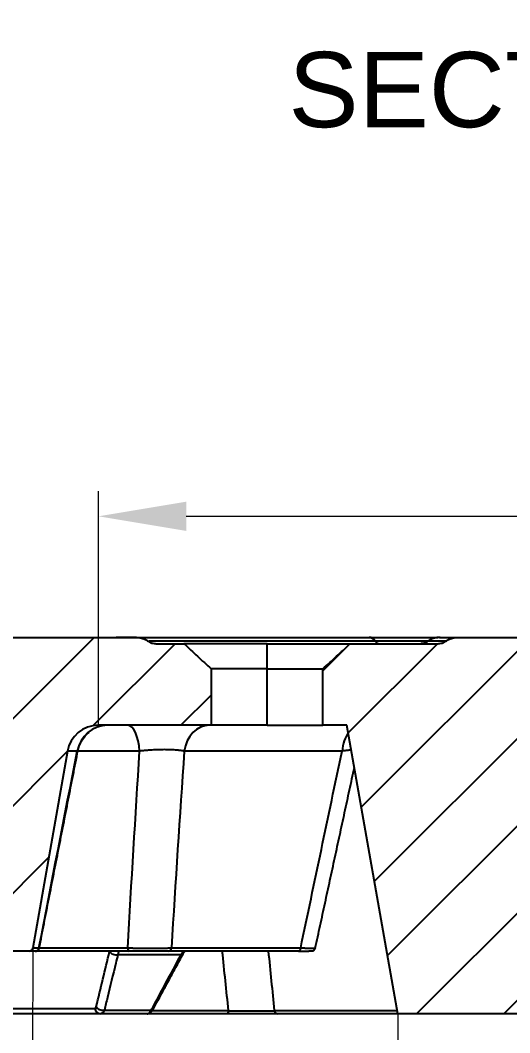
# Model space of a CAD drawing. Header units: millimetres. Extents: x 18 to 755, y 19 to 576.
# Drawn here: x 542.1 to 581.1, y 460.8 to 541.5 of the extents above; entities that cross this region are included whole.
import ezdxf

# ---------------------------------------------------------------- set-up
doc = ezdxf.new("R2010")
doc.units = ezdxf.units.MM
doc.layers.add('1', color=7, linetype='Continuous', true_color=0xffffff)
doc.styles.add('Arial', font='Arial')
doc.dimstyles.get("Standard").update_dxf_attribs({"dimtxt": 0.18, "dimasz": 0.18, "dimexe": 0.18, "dimexo": 0.0625, "dimgap": 0.09, "dimtad": 0, "dimtih": 1, "dimtoh": 1, "dimdec": 4, "dimzin": 0, "dimdsep": 46, "dimtxsty": 'Standard', "dimcen": 0.09, "dimadec": 0, "dimazin": 0, "dimtfac": 1, "dimtdec": 4, "dimtofl": 0, "dimtmove": 0, "dimatfit": 3, "dimfxl": 1, "dimtolj": 1, "dimtzin": 0, "dimarcsym": 0})

# ---------------------------------------------------------------- blocks, each defined once
blk = doc.blocks.new('_U2')
at = {"layer": '1', "color": 18, "linetype": 'Continuous', "lineweight": 13}
for p, q in [((548.343, 485.321), (548.343, 503.973)), ((646.037, 485.321), (646.037, 503.973)), ((555.343, 501.973), (639.037, 501.973))]:
    blk.add_line(p, q, dxfattribs=at)
at = {"layer": '1', "color": 18}
for points in [[(555.343, 503.14), (555.343, 500.806), (548.343, 501.973)], [(639.037, 500.806), (639.037, 503.14), (646.037, 501.973)]]:
    blk.add_solid(points, dxfattribs=at)
at = {"layer": 'Defpoints', "color": 0}
for p in [(646.037, 501.973), (548.343, 485.321), (646.037, 485.321)]:
    blk.add_point(p, dxfattribs=at)
at = {"layer": '1', "color": 18, "lineweight": -3, "insert": (584.303, 514.104), "char_height": 7, "attachment_point": 1, "style": 'Arial'}
blk.add_mtext('\\A1;%%c97,7', dxfattribs=at)
blk = doc.blocks.new('_U3')
at = {"layer": '1', "color": 18, "linetype": 'Continuous', "lineweight": 13}
for p, q in [((468.19, 462.321), (468.19, 390.241)), ((726.19, 462.321), (726.19, 390.241)), ((475.19, 392.241), (719.19, 392.241))]:
    blk.add_line(p, q, dxfattribs=at)
at = {"layer": '1', "color": 18}
for points in [[(475.19, 393.408), (475.19, 391.075), (468.19, 392.241)], [(719.19, 391.075), (719.19, 393.408), (726.19, 392.241)]]:
    blk.add_solid(points, dxfattribs=at)
at = {"layer": 'Defpoints', "color": 0}
for p in [(468.19, 462.321), (726.19, 462.321), (726.19, 392.241)]:
    blk.add_point(p, dxfattribs=at)
at = {"layer": '1', "color": 18, "lineweight": -3, "insert": (585.651, 403.273), "char_height": 7, "attachment_point": 1, "style": 'Arial'}
blk.add_mtext('\\A1;%%c258', dxfattribs=at)
blk = doc.blocks.new('_U5')
at = {"layer": '1', "color": 18, "linetype": 'Continuous', "lineweight": 13}
for p, q in [((543.116, 467.569), (542.994, 414.802)), ((651.065, 467.321), (650.944, 414.554)), ((549.999, 416.786), (643.949, 416.57))]:
    blk.add_line(p, q, dxfattribs=at)
at = {"layer": '1', "color": 18}
for points in [[(550.002, 417.952), (549.996, 415.619), (542.999, 416.802)], [(643.946, 415.403), (643.951, 417.737), (650.949, 416.554)]]:
    blk.add_solid(points, dxfattribs=at)
at = {"layer": 'Defpoints', "color": 0}
for p in [(543.116, 467.569), (651.065, 467.321), (650.949, 416.554)]:
    blk.add_point(p, dxfattribs=at)
at = {"layer": '1', "color": 18, "lineweight": -3, "insert": (581.388, 428.845), "char_height": 7, "attachment_point": 1, "rotation": 359.86842, "style": 'Arial'}
blk.add_mtext('\\A1;%%c107,9', dxfattribs=at)
blk = doc.blocks.new('_U6')
at = {"layer": '1', "color": 18, "linetype": 'Continuous', "lineweight": 13}
for p, q in [((572.19, 462.321), (572.19, 434.934)), ((622.19, 462.321), (622.19, 434.934)), ((579.19, 436.934), (615.19, 436.934))]:
    blk.add_line(p, q, dxfattribs=at)
at = {"layer": '1', "color": 18}
for points in [[(579.19, 438.1), (579.19, 435.767), (572.19, 436.934)], [(615.19, 435.767), (615.19, 438.1), (622.19, 436.934)]]:
    blk.add_solid(points, dxfattribs=at)
at = {"layer": 'Defpoints', "color": 0}
for p in [(572.19, 462.321), (622.19, 462.321), (622.19, 436.934)]:
    blk.add_point(p, dxfattribs=at)
at = {"layer": '1', "color": 18, "lineweight": -3, "insert": (588.388, 447.966), "char_height": 7, "attachment_point": 1, "style": 'Arial'}
blk.add_mtext('\\A1;%%c50', dxfattribs=at)

msp = doc.modelspace()

# ---------------------------------------------------------------- hatches: boundary and pattern name
at = {"layer": '1', "lineweight": -3}
h = msp.add_hatch(dxfattribs=at)
h.set_pattern_fill('ANSI31', scale=1.55, style=0)
edge = h.paths.add_edge_path(flags=0)
edge.add_line((568.135, 485.321), (566.214, 485.321))
edge.add_line((566.214, 485.321), (566.214, 489.821))
edge.add_spline(control_points=[(566.214, 489.821), (566.397, 489.985), (566.581, 490.148), (566.944, 490.479), (567.126, 490.645), (567.668, 491.146), (568.027, 491.483), (568.384, 491.821)], knot_values=[0, 0, 0, 0, 0.25, 0.25, 0.5, 0.5, 1, 1, 1, 1], degree=3, periodic=0)
edge.add_line((568.384, 491.821), (575.376, 491.821))
edge.add_spline(control_points=[(575.376, 491.821), (575.433, 491.821), (575.545, 491.829), (575.655, 491.854), (575.764, 491.888), (575.817, 491.909), (575.919, 491.959), (575.968, 491.988), (576.014, 492.021)], knot_values=[0, 0, 0, 0, 0.25, 0.5, 0.5, 0.75, 0.75, 1, 1, 1, 1], degree=3, periodic=0)
edge.add_spline(control_points=[(576.014, 492.021), (576.084, 492.07), (576.158, 492.113), (576.273, 492.17), (576.313, 492.187), (576.392, 492.218), (576.432, 492.232), (576.514, 492.258), (576.555, 492.269), (576.638, 492.288), (576.68, 492.295), (576.806, 492.314), (576.89, 492.321), (576.976, 492.321)], knot_values=[0, 0, 0, 0, 0.25, 0.25, 0.375, 0.375, 0.5, 0.5, 0.625, 0.625, 0.75, 0.75, 1, 1, 1, 1], degree=3, periodic=0)
edge.add_line((576.976, 492.321), (617.404, 492.321))
edge.add_spline(control_points=[(617.404, 492.321), (617.49, 492.321), (617.575, 492.314), (617.702, 492.295), (617.744, 492.287), (617.827, 492.268), (617.868, 492.257), (617.989, 492.22), (618.068, 492.189), (618.184, 492.132), (618.221, 492.112), (618.295, 492.068), (618.331, 492.045), (618.366, 492.021)], knot_values=[0, 0, 0, 0, 0.25, 0.25, 0.375, 0.375, 0.5, 0.5, 0.75, 0.75, 0.875, 0.875, 1, 1, 1, 1], degree=3, periodic=0)
edge.add_spline(control_points=[(618.366, 492.021), (618.412, 491.988), (618.461, 491.959), (618.562, 491.91), (618.614, 491.889), (618.723, 491.855), (618.778, 491.842), (618.891, 491.825), (618.948, 491.821), (619.005, 491.821)], knot_values=[0, 0, 0, 0, 0.25, 0.25, 0.5, 0.5, 0.75, 0.75, 1, 1, 1, 1], degree=3, periodic=0)
edge.add_line((619.005, 491.821), (625.996, 491.821))
edge.add_spline(control_points=[(625.996, 491.821), (626.354, 491.483), (626.713, 491.146), (627.255, 490.646), (627.436, 490.479), (627.8, 490.148), (627.983, 489.985), (628.166, 489.821)], knot_values=[0, 0, 0, 0, 0.5, 0.5, 0.75, 0.75, 1, 1, 1, 1], degree=3, periodic=0)
edge.add_line((628.166, 489.821), (628.166, 485.321))
edge.add_line((628.166, 485.321), (626.246, 485.321))
edge.add_line((626.246, 485.321), (622.19, 462.321))
edge.add_line((622.19, 462.321), (612.19, 462.321))
edge.add_line((612.19, 462.321), (604.685, 475.321))
edge.add_line((604.685, 475.321), (589.696, 475.321))
edge.add_line((589.696, 475.321), (582.19, 462.321))
edge.add_line((582.19, 462.321), (572.19, 462.321))
edge.add_line((572.19, 462.321), (568.135, 485.321))
edge = h.paths.add_edge_path(flags=0)
edge.add_line((726.19, 462.321), (722.11, 462.321))
edge.add_arc((722.11, 462.821), 0.5, 190, 270, ccw=False)
edge.add_line((721.617, 462.734), (717.999, 483.255))
edge.add_arc((715.537, 482.821), 2.5, 10, 90)
edge.add_line((715.537, 485.321), (663.343, 485.321))
edge.add_arc((663.343, 482.821), 2.5, 90, 170)
edge.add_line((660.881, 483.255), (658.145, 467.734))
edge.add_arc((657.652, 467.821), 0.5, 270, 350, ccw=False)
edge.add_line((657.652, 467.321), (651.56, 467.321))
edge.add_arc((651.56, 467.621), 0.3, 190, 270, ccw=False)
edge.add_line((651.265, 467.569), (648.499, 483.255))
edge.add_arc((646.037, 482.821), 2.5, 10, 90)
edge.add_line((646.037, 485.321), (637.054, 485.321))
edge.add_line((637.054, 485.321), (637.054, 489.821))
edge.add_spline(control_points=[(637.054, 489.821), (637.237, 489.985), (637.421, 490.148), (637.785, 490.479), (637.966, 490.645), (638.508, 491.146), (638.867, 491.483), (639.225, 491.821)], knot_values=[0, 0, 0, 0, 0.25, 0.25, 0.5, 0.5, 1, 1, 1, 1], degree=3, periodic=0)
edge.add_line((639.225, 491.821), (641.44, 491.821))
edge.add_spline(control_points=[(641.44, 491.821), (641.497, 491.821), (641.554, 491.825), (641.665, 491.842), (641.72, 491.854), (641.829, 491.888), (641.882, 491.909), (641.985, 491.959), (642.034, 491.988), (642.08, 492.021)], knot_values=[0, 0, 0, 0, 0.25, 0.25, 0.5, 0.5, 0.75, 0.75, 1, 1, 1, 1], degree=3, periodic=0)
edge.add_spline(control_points=[(642.08, 492.021), (642.15, 492.07), (642.223, 492.113), (642.377, 492.188), (642.456, 492.219), (642.578, 492.257), (642.619, 492.268), (642.701, 492.287), (642.743, 492.295), (642.868, 492.314), (642.952, 492.321), (643.037, 492.321)], knot_values=[0, 0, 0, 0, 0.25, 0.25, 0.5, 0.5, 0.625, 0.625, 0.75, 0.75, 1, 1, 1, 1], degree=3, periodic=0)
edge.add_spline(control_points=[(643.037, 492.321), (654.226, 492.321), (665.415, 492.321), (676.604, 492.321)], knot_values=[0, 0, 0, 0, 1, 1, 1, 1], degree=3, periodic=0)
edge.add_arc((676.604, 490.821), 1.5, 53.1301, 90, ccw=False)
edge.add_arc((678.104, 492.821), 1, 233.1301, 270)
edge.add_line((678.104, 491.821), (691.276, 491.821))
edge.add_arc((691.276, 492.821), 1, 270, 306.8699)
edge.add_arc((692.776, 490.821), 1.5, 90, 126.8699, ccw=False)
edge.add_line((692.776, 492.321), (736.19, 492.321))
edge.add_line((736.19, 492.321), (736.19, 482.98))
edge.add_line((736.19, 482.98), (734.053, 465.321))
edge.add_line((734.053, 465.321), (726.19, 465.321))
edge.add_line((726.19, 465.321), (726.19, 462.321))
edge = h.paths.add_edge_path(flags=0)
edge.add_spline(control_points=[(555.156, 491.821), (555.513, 491.483), (555.872, 491.146), (556.414, 490.646), (556.596, 490.479), (556.96, 490.149), (557.143, 489.985), (557.326, 489.821)], knot_values=[0, 0, 0, 0, 0.5, 0.5, 0.75, 0.75, 1, 1, 1, 1], degree=3, periodic=0)
edge.add_line((557.326, 489.821), (557.326, 485.321))
edge.add_line((557.326, 485.321), (548.343, 485.321))
edge.add_arc((548.343, 482.821), 2.5, 90, 170)
edge.add_line((545.881, 483.255), (543.116, 467.569))
edge.add_arc((542.82, 467.621), 0.3, 270, 350, ccw=False)
edge.add_line((542.82, 467.321), (536.728, 467.321))
edge.add_arc((536.728, 467.821), 0.5, 190, 270, ccw=False)
edge.add_line((536.236, 467.734), (533.499, 483.255))
edge.add_arc((531.037, 482.821), 2.5, 10, 90)
edge.add_line((531.037, 485.321), (478.843, 485.321))
edge.add_arc((478.843, 482.821), 2.5, 90, 170)
edge.add_line((476.381, 483.255), (472.763, 462.734))
edge.add_arc((472.271, 462.821), 0.5, 270, 350, ccw=False)
edge.add_line((472.271, 462.321), (468.19, 462.321))
edge.add_line((468.19, 462.321), (468.19, 465.321))
edge.add_line((468.19, 465.321), (460.327, 465.321))
edge.add_line((460.327, 465.321), (458.19, 482.98))
edge.add_line((458.19, 482.98), (458.19, 492.321))
edge.add_line((458.19, 492.321), (501.604, 492.321))
edge.add_arc((501.604, 490.821), 1.5, 53.1301, 90, ccw=False)
edge.add_arc((503.104, 492.821), 1, 233.1301, 270)
edge.add_line((503.104, 491.821), (516.276, 491.821))
edge.add_arc((516.276, 492.821), 1, 270, 306.8699)
edge.add_arc((517.776, 490.821), 1.5, 90, 126.8699, ccw=False)
edge.add_spline(control_points=[(517.776, 492.321), (528.965, 492.321), (540.154, 492.321), (551.343, 492.321)], knot_values=[0, 0, 0, 0, 1, 1, 1, 1], degree=3, periodic=0)
edge.add_spline(control_points=[(551.343, 492.321), (551.428, 492.321), (551.513, 492.314), (551.639, 492.295), (551.681, 492.287), (551.764, 492.268), (551.804, 492.257), (551.925, 492.219), (552.004, 492.188), (552.119, 492.132), (552.156, 492.112), (552.229, 492.068), (552.265, 492.045), (552.3, 492.021)], knot_values=[0, 0, 0, 0, 0.25, 0.25, 0.375, 0.375, 0.5, 0.5, 0.75, 0.75, 0.875, 0.875, 1, 1, 1, 1], degree=3, periodic=0)
edge.add_spline(control_points=[(552.3, 492.021), (552.347, 491.988), (552.395, 491.959), (552.497, 491.909), (552.549, 491.889), (552.658, 491.855), (552.714, 491.842), (552.826, 491.825), (552.883, 491.821), (552.94, 491.821)], knot_values=[0, 0, 0, 0, 0.25, 0.25, 0.5, 0.5, 0.75, 0.75, 1, 1, 1, 1], degree=3, periodic=0)
edge.add_line((552.94, 491.821), (555.156, 491.821))

# ---------------------------------------------------------------- linework, layer by layer
at = {"layer": '1', "color": 7, "lineweight": -3}
for p, q in [((517.776, 492.321), (551.343, 492.321)), ((569.9, 492.321), (569.901, 492.321)), ((576.976, 492.321), (617.404, 492.321)), ((552.94, 491.821), (555.156, 491.821)), ((561.77, 491.821), (555.156, 491.821)), ((561.77, 491.821), (568.384, 491.821)), ((561.77, 489.821), (561.77, 491.821)), ((568.384, 491.821), (575.376, 491.821)), ((576.014, 492.021), (576.014, 492.021)), ((557.326, 489.821), (557.326, 485.321)), ((561.77, 489.821), (557.326, 489.821)), ((561.77, 489.821), (566.214, 489.821)), ((561.77, 485.321), (561.77, 489.821)), ((566.214, 485.321), (566.214, 489.821)), ((557.326, 485.321), (548.343, 485.321)), ((561.77, 485.321), (557.326, 485.321)), ((561.77, 485.321), (566.214, 485.321)), ((568.135, 485.321), (566.214, 485.321)), ((572.19, 462.321), (568.135, 485.321)), ((545.881, 483.255), (543.116, 467.569)), ((546.658, 483.255), (545.881, 483.255)), ((551.622, 483.255), (546.682, 483.255)), ((567.746, 483.255), (555.172, 483.255)), ((542.82, 467.321), (536.728, 467.321)), ((543.315, 467.321), (542.82, 467.321)), ((543.116, 467.569), (543.608, 467.569)), ((550.785, 467.321), (543.315, 467.321)), ((543.608, 467.569), (550.671, 467.569)), ((564.273, 467.321), (553.918, 467.321)), ((554.153, 467.569), (564.452, 467.569)), ((554.933, 467.028), (549.891, 467.028)), ((535.135, 462.734), (548.048, 462.734)), ((548.816, 462.614), (552.55, 462.614)), ((552.614, 462.569), (558.704, 462.569)), ((562.347, 462.569), (572.146, 462.569)), ((548.503, 462.321), (535.59, 462.321)), ((552.218, 462.321), (548.503, 462.321)), ((558.613, 462.321), (552.212, 462.321)), ((572.19, 462.321), (562.62, 462.321)), ((582.19, 462.321), (572.19, 462.321))]:
    msp.add_line(p, q, dxfattribs=at)
for centre, radius, start, end in [((548.343, 482.821), 2.5, 90, 170), ((542.82, 467.621), 0.3, 270, 350)]:
    msp.add_arc(centre, radius, start, end, dxfattribs=at)
for centre, major_axis, ratio, start_param, end_param in [((569.9, 490.821), (0, 1.5), 0.5442, 5.639684, 6.283185), ((569.901, 490.821), (0, 1.5), 0.544129, 5.639684, 6.283185), ((570.717, 492.821), (0, -1), 0.544129, 5.639684, 6.283185), ((570.717, 492.821), (0, -1), 0.5442, 5.639684, 6.283185), ((549.083, 482.821), (0, 2.5), 0.98487, 0, 1.396263), ((550.68, 482.821), (0, 2.5), 0.382698, 4.886922, 6.283185), ((557.188, 482.821), (0, 2.5), 0.818929, 0, 1.396263), ((569.159, 482.821), (0, 2.5), 0.573868, 0.69715, 1.396263), ((543.315, 467.621), (0, -0.3), 0.99089, 0, 1.396263), ((549.689, 467.381), (0.486, -0.118), 0.713982, 3.709987, 5.308248), ((550.785, 467.621), (0, 0.3), 0.382698, 1.745329, 3.141593), ((553.918, 467.621), (0, 0.3), 0.795876, 3.141593, 4.537856), ((564.273, 467.621), (0, 0.3), 0.605434, 3.141593, 4.537856), ((554.824, 467.24), (0.264, -0.143), 0.59553, 5.425821, 6.201524), ((554.824, 467.24), (0.264, -0.143), 0.59553, 6.201528, 6.303606), ((548.503, 462.821), (0, -0.5), 0.923873, 4.886922, 6.283185), ((548.619, 462.967), (0.486, -0.117), 0.711726, 3.707904, 5.292357), ((552.441, 462.826), (0.264, -0.142), 0.595511, 5.426972, 6.201755), ((552.441, 462.826), (0.264, -0.142), 0.595511, 6.201757, 6.291018), ((558.613, 462.621), (0, 0.3), 0.309236, 3.141593, 4.537856), ((562.62, 462.621), (0, 0.3), 0.923886, 1.745329, 3.141593)]:
    msp.add_ellipse(centre, major_axis=major_axis, ratio=ratio, start_param=start_param, end_param=end_param, dxfattribs=at)
for points, knots in [([(551.369, 492.321), (551.298, 492.321), (551.229, 492.321), (550.893, 492.321), (550.658, 492.321), (550.265, 492.321), (550.108, 492.321), (549.763, 492.321), (549.7, 492.321), (549.842, 492.321), (549.882, 492.321), (549.983, 492.321), (550.045, 492.321), (550.26, 492.321), (550.446, 492.321), (550.897, 492.321), (551.162, 492.321), (551.616, 492.321), (551.777, 492.321), (552.117, 492.321), (552.297, 492.321), (553.231, 492.321), (554.098, 492.321), (556.025, 492.321), (557.085, 492.321), (558.796, 492.321), (559.385, 492.321), (560.589, 492.321), (561.204, 492.321), (563.089, 492.321), (564.396, 492.321), (567.091, 492.321), (568.481, 492.321), (569.9, 492.321)], [0, 0, 0, 0, 0.013525, 0.013525, 0.068329, 0.068329, 0.123134, 0.123134, 0.232742, 0.232742, 0.260144, 0.260144, 0.287546, 0.287546, 0.34235, 0.34235, 0.397154, 0.397154, 0.424556, 0.424556, 0.451958, 0.451958, 0.561567, 0.561567, 0.671175, 0.671175, 0.725979, 0.725979, 0.780783, 0.780783, 0.890392, 0.890392, 1, 1, 1, 1]), ([(551.343, 492.321), (551.428, 492.321), (551.513, 492.314), (551.639, 492.295), (551.681, 492.287), (551.764, 492.268), (551.804, 492.257), (551.925, 492.219), (552.004, 492.188), (552.119, 492.132), (552.156, 492.112), (552.229, 492.068), (552.265, 492.045), (552.3, 492.021)], [0, 0, 0, 0, 0.25, 0.25, 0.375, 0.375, 0.5, 0.5, 0.75, 0.75, 0.875, 0.875, 1, 1, 1, 1]), ([(575.548, 492.321), (575.543, 492.321), (575.538, 492.321), (575.498, 492.321), (575.49, 492.321), (575.529, 492.321), (575.576, 492.321), (575.798, 492.321), (576.05, 492.321), (576.563, 492.321), (576.756, 492.321), (576.972, 492.321), (576.974, 492.321), (576.976, 492.321)], [0, 0, 0, 0, 0.02292, 0.02292, 0.217985, 0.217985, 0.41305, 0.41305, 0.80318, 0.80318, 0.998244, 0.998244, 1, 1, 1, 1]), ([(576.014, 492.021), (576.084, 492.07), (576.158, 492.113), (576.273, 492.17), (576.313, 492.187), (576.392, 492.218), (576.432, 492.232), (576.514, 492.258), (576.555, 492.269), (576.638, 492.288), (576.68, 492.295), (576.806, 492.314), (576.89, 492.321), (576.976, 492.321)], [0, 0, 0, 0, 0.25, 0.25, 0.375, 0.375, 0.5, 0.5, 0.625, 0.625, 0.75, 0.75, 1, 1, 1, 1]), ([(552.3, 492.021), (552.347, 491.988), (552.395, 491.959), (552.497, 491.909), (552.549, 491.889), (552.658, 491.855), (552.714, 491.842), (552.826, 491.825), (552.883, 491.821), (552.94, 491.821)], [0, 0, 0, 0, 0.25, 0.25, 0.5, 0.5, 0.75, 0.75, 1, 1, 1, 1]), ([(570.39, 492.021), (569.002, 492.021), (567.642, 492.021), (565.005, 492.021), (563.726, 492.021), (561.88, 492.021), (561.277, 492.021), (560.098, 492.021), (559.521, 492.021), (557.843, 492.021), (556.802, 492.021), (554.909, 492.021), (554.057, 492.021), (552.978, 492.021), (552.66, 492.021), (552.375, 492.021)], [0, 0, 0, 0, 0.182815, 0.182815, 0.365631, 0.365631, 0.457038, 0.457038, 0.548446, 0.548446, 0.731261, 0.731261, 0.914077, 0.914077, 1, 1, 1, 1]), ([(555.156, 491.821), (555.513, 491.483), (555.872, 491.146), (556.414, 490.646), (556.596, 490.479), (556.96, 490.149), (557.142, 489.984), (557.326, 489.821)], [0, 0, 0, 0, 0.5, 0.5, 0.75, 0.75, 1, 1, 1, 1]), ([(566.214, 489.821), (566.398, 489.984), (566.581, 490.148), (566.944, 490.479), (567.126, 490.645), (567.668, 491.146), (568.027, 491.483), (568.384, 491.821)], [0, 0, 0, 0, 0.25, 0.25, 0.5, 0.5, 1, 1, 1, 1]), ([(570.39, 492.021), (570.39, 492.021), (570.39, 492.021), (570.39, 492.021), (570.39, 492.021), (570.39, 492.021)], [0, 0, 0, 0, 0.500001, 0.500001, 1, 1, 1, 1]), ([(576.014, 492.021), (575.825, 492.021), (575.653, 492.021), (575.152, 492.021), (574.897, 492.021), (574.711, 492.021), (574.681, 492.021), (574.634, 492.021), (574.618, 492.021), (574.602, 492.021), (574.599, 492.021), (574.599, 492.021)], [0, 0, 0, 0, 0.209928, 0.209928, 0.682471, 0.682471, 0.800607, 0.800607, 0.918743, 0.918743, 1, 1, 1, 1]), ([(575.376, 491.821), (575.433, 491.821), (575.545, 491.829), (575.655, 491.854), (575.764, 491.888), (575.817, 491.909), (575.919, 491.959), (575.968, 491.988), (576.014, 492.021)], [0, 0, 0, 0, 0.25, 0.5, 0.5, 0.75, 0.75, 1, 1, 1, 1]), ([(546.714, 483.307), (546.755, 483.512), (546.879, 483.896), (547.165, 484.343), (547.43, 484.626), (547.621, 484.798), (547.725, 484.883), (547.771, 484.92)], [0, 0, 0, 0, 0.281848, 0.561408, 0.700536, 0.846646, 1, 1, 1, 1]), ([(546.713, 483.306), (546.713, 483.305), (546.713, 483.303), (546.711, 483.299), (546.708, 483.294), (546.704, 483.289), (546.699, 483.283), (546.693, 483.278), (546.685, 483.272), (546.677, 483.267), (546.668, 483.261), (546.661, 483.257), (546.658, 483.255)], [0, 0, 0, 0, 0.068251, 0.169279, 0.270986, 0.373349, 0.476346, 0.579953, 0.684146, 0.788901, 0.894194, 1, 1, 1, 1]), ([(546.71, 483.322), (546.711, 483.321), (546.712, 483.32), (546.713, 483.317), (546.714, 483.312), (546.714, 483.309), (546.713, 483.307), (546.713, 483.306)], [0, 0, 0, 0, 0.090577, 0.362032, 0.635605, 0.911238, 1, 1, 1, 1]), ([(555.172, 483.255), (555.167, 483.256), (555.157, 483.258), (555.142, 483.261), (555.127, 483.263), (555.111, 483.266), (555.096, 483.269), (555.08, 483.272), (555.065, 483.274), (555.049, 483.277), (555.032, 483.28), (555.016, 483.282), (555, 483.285), (554.983, 483.287), (554.967, 483.29), (554.95, 483.292), (554.933, 483.294), (554.916, 483.297), (554.899, 483.299), (554.882, 483.301), (554.865, 483.303), (554.847, 483.306), (554.83, 483.308), (554.812, 483.31), (554.795, 483.312), (554.777, 483.314), (554.759, 483.316), (554.741, 483.318), (554.723, 483.32), (554.705, 483.322), (554.687, 483.324), (554.669, 483.325), (554.65, 483.327), (554.632, 483.329), (554.614, 483.331), (554.595, 483.332), (554.577, 483.334), (554.558, 483.335), (554.54, 483.337), (554.521, 483.339), (554.502, 483.34), (554.422, 483.346), (554.275, 483.355), (554.054, 483.365), (553.824, 483.371), (553.588, 483.373), (553.346, 483.371), (553.098, 483.365), (552.845, 483.355), (552.659, 483.346), (552.542, 483.338), (552.492, 483.335), (552.442, 483.332), (552.392, 483.328), (552.342, 483.324), (552.291, 483.321), (552.24, 483.316), (552.189, 483.312), (552.138, 483.308), (552.086, 483.303), (552.035, 483.299), (551.983, 483.294), (551.931, 483.289), (551.879, 483.283), (551.828, 483.278), (551.776, 483.272), (551.724, 483.267), (551.673, 483.261), (551.639, 483.257), (551.622, 483.255)], [0, 0, 0, 0, 0.006622, 0.013229, 0.019821, 0.026397, 0.032958, 0.039502, 0.04603, 0.052541, 0.059034, 0.06551, 0.071969, 0.078408, 0.08483, 0.091232, 0.097615, 0.103979, 0.110323, 0.116647, 0.12295, 0.129232, 0.135493, 0.141733, 0.147951, 0.154147, 0.160321, 0.166472, 0.1726, 0.178705, 0.184786, 0.190844, 0.196878, 0.202887, 0.208872, 0.214832, 0.220767, 0.226677, 0.232562, 0.23842, 0.244253, 0.250059, 0.313341, 0.376201, 0.438468, 0.499984, 0.561485, 0.623762, 0.686655, 0.749995, 0.762241, 0.774603, 0.787078, 0.799664, 0.81236, 0.825161, 0.838067, 0.851073, 0.864178, 0.877379, 0.890672, 0.904055, 0.917526, 0.93108, 0.944715, 0.958428, 0.972215, 0.986073, 1, 1, 1, 1]), ([(568.487, 483.343), (568.481, 483.343), (568.465, 483.341), (568.44, 483.338), (568.409, 483.335), (568.377, 483.332), (568.345, 483.328), (568.311, 483.325), (568.277, 483.321), (568.241, 483.317), (568.205, 483.312), (568.168, 483.308), (568.13, 483.303), (568.09, 483.299), (568.05, 483.294), (568.009, 483.289), (567.968, 483.283), (567.925, 483.278), (567.881, 483.272), (567.837, 483.267), (567.792, 483.261), (567.761, 483.257), (567.746, 483.255)], [0, 0, 0, 0, 0.028403, 0.076011, 0.124067, 0.172563, 0.22149, 0.270838, 0.320597, 0.370758, 0.42131, 0.472242, 0.523545, 0.575206, 0.627214, 0.679558, 0.732226, 0.785206, 0.838486, 0.892053, 0.945895, 1, 1, 1, 1]), ([(543.315, 467.321), (543.353, 467.317), (543.411, 467.326), (543.476, 467.351), (543.517, 467.377), (543.547, 467.403), (543.566, 467.424), (543.583, 467.445), (543.604, 467.476), (543.623, 467.516), (543.632, 467.548), (543.635, 467.564)], [0, 0, 0, 0, 0.399633, 0.556845, 0.668278, 0.711643, 0.750907, 0.789053, 0.828123, 0.9116, 1, 1, 1, 1]), ([(550.04, 467.321), (550.038, 467.321), (550.035, 467.321), (550.03, 467.32), (550.026, 467.32), (550.021, 467.319), (550.016, 467.317), (550.012, 467.316), (550.007, 467.314), (550.002, 467.312), (549.998, 467.31), (549.993, 467.307), (549.988, 467.304), (549.984, 467.3), (549.979, 467.296), (549.975, 467.292), (549.97, 467.288), (549.966, 467.283), (549.962, 467.277), (549.957, 467.271), (549.953, 467.265), (549.949, 467.258), (549.945, 467.251), (549.94, 467.242), (549.935, 467.232), (549.93, 467.219), (549.925, 467.205), (549.92, 467.191), (549.915, 467.176), (549.911, 467.16), (549.907, 467.143), (549.904, 467.125), (549.9, 467.107), (549.898, 467.088), (549.895, 467.069), (549.893, 467.049), (549.892, 467.035), (549.891, 467.028)], [0, 0, 0, 0, 0.019473, 0.039254, 0.059344, 0.079744, 0.100453, 0.121472, 0.142801, 0.16444, 0.186391, 0.208651, 0.231224, 0.254107, 0.277302, 0.300809, 0.324627, 0.348758, 0.373202, 0.397957, 0.423026, 0.448408, 0.474102, 0.50011, 0.538421, 0.576756, 0.615114, 0.653496, 0.691902, 0.730331, 0.768783, 0.80726, 0.84576, 0.884284, 0.922832, 0.961404, 1, 1, 1, 1]), ([(550.671, 467.569), (550.679, 467.568), (550.695, 467.568), (550.718, 467.568), (550.742, 467.568), (550.766, 467.567), (550.789, 467.567), (550.813, 467.567), (550.836, 467.566), (550.86, 467.566), (550.884, 467.566), (550.908, 467.565), (550.931, 467.565), (550.955, 467.565), (550.979, 467.565), (551.002, 467.564), (551.026, 467.564), (551.05, 467.564), (551.074, 467.563), (551.097, 467.563), (551.121, 467.563), (551.145, 467.563), (551.168, 467.562), (551.192, 467.562), (551.216, 467.562), (551.239, 467.562), (551.263, 467.562), (551.286, 467.561), (551.31, 467.561), (551.333, 467.561), (551.357, 467.561), (551.38, 467.561), (551.403, 467.56), (551.427, 467.56), (551.45, 467.56), (551.473, 467.56), (551.496, 467.56), (551.519, 467.559), (551.542, 467.559), (551.565, 467.559), (551.587, 467.559), (551.684, 467.558), (551.854, 467.557), (552.097, 467.556), (552.336, 467.556), (552.57, 467.555), (552.799, 467.556), (553.023, 467.556), (553.24, 467.557), (553.393, 467.558), (553.487, 467.559), (553.527, 467.559), (553.566, 467.56), (553.606, 467.56), (553.645, 467.561), (553.684, 467.561), (553.723, 467.561), (553.761, 467.562), (553.799, 467.562), (553.837, 467.563), (553.874, 467.563), (553.911, 467.564), (553.947, 467.565), (553.983, 467.565), (554.018, 467.566), (554.053, 467.566), (554.087, 467.567), (554.121, 467.568), (554.143, 467.568), (554.153, 467.569)], [0, 0, 0, 0, 0.00653, 0.013049, 0.019558, 0.026055, 0.032541, 0.039014, 0.045476, 0.051924, 0.05836, 0.064782, 0.071191, 0.077585, 0.083965, 0.09033, 0.09668, 0.103015, 0.109334, 0.115637, 0.121923, 0.128192, 0.134445, 0.14068, 0.146897, 0.153096, 0.159277, 0.165439, 0.171582, 0.177706, 0.18381, 0.189894, 0.195958, 0.202002, 0.208025, 0.214027, 0.220007, 0.225966, 0.231904, 0.237819, 0.243712, 0.249582, 0.312536, 0.375236, 0.437479, 0.499068, 0.560687, 0.622954, 0.68567, 0.748632, 0.761102, 0.773673, 0.786341, 0.799105, 0.811961, 0.824907, 0.837939, 0.851056, 0.864254, 0.87753, 0.890881, 0.904303, 0.917795, 0.931352, 0.944971, 0.958648, 0.972381, 0.986166, 1, 1, 1, 1]), ([(553.918, 467.321), (553.74, 467.321), (553.528, 467.321), (553.043, 467.321), (552.778, 467.321), (552.212, 467.321), (551.923, 467.321), (551.338, 467.321), (551.056, 467.321), (550.785, 467.321)], [0, 0, 0, 0, 0.25, 0.25, 0.5, 0.5, 0.75, 0.75, 1, 1, 1, 1]), ([(554.933, 467.028), (554.934, 467.031), (554.938, 467.038), (554.944, 467.048), (554.949, 467.058), (554.955, 467.067), (554.961, 467.077), (554.966, 467.086), (554.972, 467.095), (554.978, 467.104), (554.983, 467.113), (554.989, 467.122), (554.995, 467.131), (555.001, 467.139), (555.007, 467.147), (555.012, 467.155), (555.018, 467.163), (555.024, 467.171), (555.03, 467.179), (555.036, 467.186), (555.042, 467.193), (555.048, 467.201), (555.054, 467.207), (555.059, 467.214), (555.065, 467.221), (555.071, 467.227), (555.077, 467.233), (555.083, 467.239), (555.089, 467.245), (555.095, 467.25), (555.101, 467.256), (555.107, 467.261), (555.113, 467.266), (555.119, 467.271), (555.124, 467.275), (555.13, 467.28), (555.136, 467.284), (555.142, 467.288), (555.148, 467.291), (555.154, 467.295), (555.159, 467.298), (555.165, 467.301), (555.171, 467.304), (555.177, 467.307), (555.182, 467.309), (555.188, 467.311), (555.194, 467.313), (555.199, 467.315), (555.205, 467.316), (555.21, 467.318), (555.216, 467.319), (555.221, 467.32), (555.227, 467.32), (555.232, 467.321), (555.236, 467.321), (555.238, 467.321)], [0, 0, 0, 0, 0.018155, 0.036332, 0.05453, 0.072751, 0.090995, 0.109262, 0.127552, 0.145866, 0.164204, 0.182567, 0.200954, 0.219367, 0.237805, 0.256269, 0.27476, 0.293276, 0.31182, 0.330391, 0.348989, 0.367616, 0.38627, 0.404953, 0.423666, 0.442407, 0.461177, 0.479978, 0.498809, 0.51767, 0.536562, 0.555485, 0.57444, 0.593426, 0.612445, 0.631496, 0.650579, 0.669695, 0.688845, 0.708028, 0.727245, 0.746496, 0.765782, 0.785102, 0.804458, 0.823848, 0.843275, 0.862737, 0.882235, 0.90177, 0.921342, 0.94095, 0.960596, 0.980279, 1, 1, 1, 1]), ([(555.089, 467.099), (555.11, 467.136), (555.149, 467.203), (555.203, 467.273), (555.214, 467.303), (555.211, 467.311)], [0, 0, 0, 0, 0.268691, 0.554417, 1, 1, 1, 1]), ([(564.273, 467.321), (564.464, 467.32), (564.792, 467.321), (565.146, 467.324), (565.343, 467.329), (565.435, 467.343), (565.47, 467.356), (565.504, 467.383), (565.517, 467.394), (565.528, 467.406), (565.537, 467.415), (565.546, 467.425), (565.557, 467.438), (565.574, 467.46), (565.601, 467.503), (565.614, 467.537), (565.617, 467.558)], [0, 0, 0, 0, 0.234516, 0.456076, 0.648544, 0.795574, 0.882349, 0.894654, 0.904081, 0.911428, 0.914683, 0.917859, 0.924501, 0.932159, 0.951239, 1, 1, 1, 1]), ([(564.452, 467.569), (564.458, 467.568), (564.472, 467.568), (564.491, 467.568), (564.511, 467.568), (564.531, 467.567), (564.55, 467.567), (564.569, 467.567), (564.588, 467.566), (564.607, 467.566), (564.626, 467.566), (564.645, 467.565), (564.663, 467.565), (564.681, 467.565), (564.699, 467.565), (564.717, 467.564), (564.734, 467.564), (564.752, 467.564), (564.769, 467.563), (564.786, 467.563), (564.803, 467.563), (564.82, 467.563), (564.836, 467.562), (564.853, 467.562), (564.869, 467.562), (564.885, 467.562), (564.9, 467.562), (564.916, 467.561), (564.931, 467.561), (564.946, 467.561), (564.961, 467.561), (564.976, 467.561), (564.991, 467.56), (565.005, 467.56), (565.019, 467.56), (565.033, 467.56), (565.047, 467.56), (565.061, 467.559), (565.074, 467.559), (565.087, 467.559), (565.1, 467.559), (565.154, 467.558), (565.244, 467.557), (565.354, 467.556), (565.445, 467.556), (565.517, 467.555), (565.571, 467.556), (565.605, 467.556), (565.617, 467.557), (565.617, 467.558), (565.617, 467.558)], [0, 0, 0, 0, 0.00916, 0.018304, 0.027434, 0.036548, 0.045646, 0.054727, 0.063791, 0.072837, 0.081865, 0.090874, 0.099865, 0.108835, 0.117785, 0.126715, 0.135623, 0.14451, 0.153375, 0.162217, 0.171037, 0.179832, 0.188604, 0.197352, 0.206074, 0.214772, 0.223443, 0.232089, 0.240708, 0.2493, 0.257864, 0.266401, 0.27491, 0.283389, 0.29184, 0.300262, 0.308653, 0.317015, 0.325346, 0.333645, 0.341914, 0.350151, 0.438457, 0.526418, 0.613747, 0.700167, 0.786601, 0.873953, 0.961946, 1, 1, 1, 1]), ([(549.891, 467.028), (549.836, 466.801), (549.78, 466.574), (549.502, 465.439), (549.281, 464.53), (548.978, 463.285), (548.897, 462.949), (548.816, 462.614)], [0, 0, 0, 0, 0.154458, 0.154458, 0.772291, 0.772291, 1, 1, 1, 1]), ([(552.55, 462.614), (552.626, 462.755), (552.703, 462.896), (553.084, 463.603), (553.39, 464.169), (554.107, 465.499), (554.52, 466.263), (554.933, 467.028)], [0, 0, 0, 0, 0.096089, 0.096089, 0.480447, 0.480447, 1, 1, 1, 1]), ([(552.697, 462.671), (552.823, 462.904), (553.05, 463.324), (553.353, 463.886), (553.587, 464.319), (553.821, 464.752), (554.123, 465.312), (554.558, 466.117), (554.891, 466.735), (555.08, 467.085)], [0, 0, 0, 0, 0.158179, 0.285494, 0.381944, 0.452479, 0.57989, 0.762397, 1, 1, 1, 1]), ([(548.816, 462.614), (548.814, 462.61), (548.811, 462.602), (548.806, 462.591), (548.802, 462.58), (548.797, 462.57), (548.792, 462.56), (548.787, 462.55), (548.782, 462.54), (548.777, 462.531), (548.772, 462.521), (548.767, 462.512), (548.762, 462.504), (548.757, 462.495), (548.752, 462.487), (548.747, 462.479), (548.741, 462.472), (548.736, 462.464), (548.731, 462.457), (548.726, 462.45), (548.721, 462.444), (548.715, 462.437), (548.71, 462.431), (548.705, 462.425), (548.7, 462.419), (548.694, 462.413), (548.689, 462.408), (548.684, 462.403), (548.679, 462.398), (548.674, 462.393), (548.669, 462.388), (548.663, 462.384), (548.658, 462.38), (548.653, 462.376), (548.648, 462.372), (548.643, 462.368), (548.638, 462.365), (548.633, 462.361), (548.628, 462.358), (548.623, 462.355), (548.618, 462.352), (548.613, 462.35), (548.609, 462.347), (548.604, 462.345), (548.599, 462.342), (548.594, 462.34), (548.59, 462.338), (548.585, 462.336), (548.581, 462.335), (548.576, 462.333), (548.572, 462.332), (548.567, 462.33), (548.563, 462.329), (548.558, 462.328), (548.554, 462.327), (548.55, 462.326), (548.546, 462.325), (548.542, 462.324), (548.537, 462.323), (548.533, 462.323), (548.529, 462.322), (548.525, 462.322), (548.522, 462.321), (548.518, 462.321), (548.514, 462.321), (548.51, 462.321), (548.507, 462.321), (548.504, 462.321), (548.503, 462.321)], [0, 0, 0, 0, 0.020582, 0.040997, 0.061245, 0.081326, 0.10124, 0.120987, 0.140566, 0.159978, 0.179224, 0.198302, 0.217213, 0.235957, 0.254534, 0.272943, 0.291186, 0.309261, 0.32717, 0.344911, 0.362485, 0.379892, 0.397132, 0.414205, 0.431111, 0.447849, 0.464421, 0.480825, 0.497062, 0.513133, 0.529036, 0.544772, 0.56034, 0.575742, 0.590977, 0.606044, 0.620945, 0.635678, 0.650245, 0.664644, 0.678876, 0.692941, 0.706839, 0.72057, 0.734134, 0.74753, 0.76076, 0.773823, 0.786718, 0.799447, 0.812008, 0.824403, 0.83663, 0.84869, 0.860584, 0.87231, 0.883869, 0.895262, 0.906487, 0.917545, 0.928436, 0.939161, 0.949718, 0.960108, 0.970332, 0.980388, 0.990277, 1, 1, 1, 1]), ([(552.26, 462.325), (552.301, 462.331), (552.384, 462.351), (552.501, 462.42), (552.604, 462.522), (552.663, 462.608), (552.688, 462.651)], [0, 0, 0, 0, 0.211572, 0.462173, 0.74689, 1, 1, 1, 1]), ([(552.262, 462.326), (552.263, 462.326), (552.266, 462.327), (552.271, 462.328), (552.278, 462.33), (552.285, 462.332), (552.291, 462.335), (552.298, 462.337), (552.305, 462.34), (552.311, 462.343), (552.318, 462.347), (552.324, 462.35), (552.331, 462.354), (552.338, 462.358), (552.344, 462.362), (552.351, 462.367), (552.357, 462.371), (552.364, 462.376), (552.37, 462.381), (552.377, 462.386), (552.383, 462.392), (552.39, 462.397), (552.396, 462.403), (552.403, 462.409), (552.409, 462.415), (552.415, 462.421), (552.422, 462.428), (552.428, 462.435), (552.434, 462.442), (552.44, 462.449), (552.446, 462.456), (552.453, 462.463), (552.459, 462.471), (552.465, 462.479), (552.471, 462.487), (552.477, 462.495), (552.483, 462.503), (552.489, 462.511), (552.494, 462.52), (552.5, 462.529), (552.506, 462.538), (552.512, 462.547), (552.517, 462.556), (552.523, 462.565), (552.528, 462.574), (552.534, 462.584), (552.539, 462.594), (552.545, 462.604), (552.548, 462.61), (552.55, 462.614)], [0, 0, 0, 0, 0.010261, 0.032644, 0.054987, 0.07729, 0.099553, 0.121776, 0.14396, 0.166104, 0.188208, 0.210273, 0.232299, 0.254286, 0.276234, 0.298143, 0.320013, 0.341844, 0.363637, 0.385391, 0.407107, 0.428785, 0.450424, 0.472025, 0.493588, 0.515114, 0.536601, 0.558051, 0.579464, 0.600839, 0.622176, 0.643477, 0.66474, 0.685966, 0.707156, 0.728308, 0.749424, 0.770504, 0.791547, 0.812554, 0.833524, 0.854459, 0.875357, 0.89622, 0.917047, 0.937838, 0.958594, 0.979315, 1, 1, 1, 1]), ([(558.704, 462.569), (558.712, 462.568), (558.728, 462.568), (558.753, 462.568), (558.777, 462.567), (558.802, 462.567), (558.826, 462.567), (558.851, 462.566), (558.875, 462.566), (558.899, 462.566), (558.924, 462.565), (558.948, 462.565), (558.973, 462.565), (558.997, 462.564), (559.022, 462.564), (559.046, 462.564), (559.07, 462.563), (559.095, 462.563), (559.119, 462.563), (559.143, 462.562), (559.167, 462.562), (559.192, 462.562), (559.216, 462.561), (559.24, 462.561), (559.264, 462.561), (559.288, 462.561), (559.312, 462.56), (559.335, 462.56), (559.359, 462.56), (559.383, 462.559), (559.406, 462.559), (559.43, 462.559), (559.454, 462.559), (559.477, 462.558), (559.5, 462.558), (559.523, 462.558), (559.547, 462.558), (559.57, 462.557), (559.592, 462.557), (559.615, 462.557), (559.638, 462.557), (559.661, 462.556), (559.683, 462.556), (559.706, 462.556), (559.728, 462.556), (559.75, 462.556), (559.772, 462.555), (559.88, 462.555), (560.072, 462.553), (560.345, 462.552), (560.608, 462.551), (560.861, 462.55), (561.103, 462.551), (561.334, 462.552), (561.552, 462.553), (561.698, 462.555), (561.784, 462.556), (561.817, 462.556), (561.849, 462.557), (561.881, 462.557), (561.913, 462.558), (561.944, 462.558), (561.975, 462.559), (562.006, 462.559), (562.036, 462.56), (562.066, 462.561), (562.095, 462.561), (562.123, 462.562), (562.151, 462.562), (562.178, 462.563), (562.204, 462.564), (562.23, 462.565), (562.255, 462.565), (562.279, 462.566), (562.303, 462.567), (562.325, 462.568), (562.34, 462.568), (562.347, 462.569)], [0, 0, 0, 0, 0.00581, 0.011608, 0.017395, 0.02317, 0.028932, 0.034682, 0.040418, 0.046141, 0.051851, 0.057546, 0.063227, 0.068893, 0.074544, 0.080179, 0.085799, 0.091402, 0.096989, 0.102559, 0.108113, 0.113648, 0.119166, 0.124666, 0.130148, 0.13561, 0.141054, 0.146479, 0.151884, 0.157269, 0.162634, 0.167978, 0.173302, 0.178605, 0.183886, 0.189146, 0.194383, 0.199599, 0.204792, 0.209963, 0.215111, 0.220235, 0.225337, 0.230414, 0.235468, 0.240497, 0.245503, 0.250483, 0.313717, 0.376586, 0.438835, 0.500224, 0.561617, 0.623872, 0.686748, 0.749991, 0.760914, 0.771952, 0.783105, 0.794369, 0.805741, 0.817219, 0.828801, 0.840482, 0.852261, 0.864134, 0.876098, 0.88815, 0.900286, 0.912503, 0.924798, 0.937167, 0.949607, 0.962113, 0.974684, 0.987314, 1, 1, 1, 1]), ([(552.218, 462.321), (552.221, 462.321), (552.225, 462.321), (552.232, 462.321), (552.238, 462.322), (552.245, 462.322), (552.251, 462.324), (552.257, 462.325), (552.26, 462.325), (552.262, 462.326)], [0, 0, 0, 0, 0.153617, 0.306958, 0.460024, 0.612814, 0.765331, 0.917574, 1, 1, 1, 1]), ([(562.62, 462.321), (562.542, 462.321), (562.448, 462.321), (562.229, 462.321), (562.102, 462.321), (561.822, 462.321), (561.67, 462.321), (561.343, 462.321), (561.165, 462.321), (560.798, 462.321), (560.608, 462.321), (560.216, 462.321), (560.013, 462.321), (559.61, 462.321), (559.409, 462.321), (559.006, 462.321), (558.807, 462.321), (558.613, 462.321)], [0, 0, 0, 0, 0.125, 0.125, 0.25, 0.25, 0.375, 0.375, 0.5, 0.5, 0.625, 0.625, 0.75, 0.75, 0.875, 0.875, 1, 1, 1, 1])]:
    msp.add_open_spline(points, degree=3, knots=knots, dxfattribs=at)
for points, degree in [([(569.901, 492.321), (571.69, 492.321), (573.52, 492.321), (575.383, 492.321)], 3), ([(575.552, 492.321), (574.992, 492.314), (574.599, 492.021)], 2), ([(574.595, 492.021), (573.17, 492.021), (571.767, 492.021), (570.39, 492.021)], 3), ([(574.602, 492.023), (574.328, 491.821), (574.016, 491.821)], 2), ([(543.608, 467.569), (544.613, 472.799), (545.629, 478.028), (546.658, 483.255)], 3), ([(543.624, 467.555), (546.709, 483.31)], 1), ([(550.671, 467.569), (550.975, 472.799), (551.291, 478.028), (551.622, 483.255)], 3), ([(555.172, 483.255), (554.818, 478.028), (554.479, 472.799), (554.153, 467.569)], 3), ([(564.452, 467.569), (565.546, 472.799), (566.644, 478.028), (567.746, 483.255)], 3), ([(565.616, 467.554), (568.727, 481.96)], 1), ([(548.164, 462.88), (548.519, 464.354), (548.876, 465.826), (549.234, 467.294)], 3), ([(558.704, 462.569), (558.539, 464.153), (558.374, 465.737), (558.209, 467.321)], 3), ([(561.87, 467.321), (562.029, 465.737), (562.188, 464.153), (562.347, 462.569)], 3), ([(548.048, 462.734), (548.1, 462.734), (548.142, 462.787), (548.164, 462.88)], 3)]:
    msp.add_open_spline(points, degree=degree, dxfattribs=at)

# ---------------------------------------------------------------- texts
at = {"layer": '1', "color": 7, "lineweight": -3, "insert": (563.474, 532.87), "char_height": 6, "attachment_point": 7, "line_spacing_factor": 1.047437, "style": 'Arial'}
msp.add_mtext('\\fArial|b0|i0;\\W1.0000;SECTION \\H8.40;C-C\\H6.00;', dxfattribs=at)

# ---------------------------------------------------------------- dimensions: what is measured, and where the dimension line sits
at = {"layer": '1', "color": 7, "lineweight": -3}
for base, p1, p2, picture, middle in [((646.037, 501.973), (548.343, 485.321), (646.037, 485.321), '_U2', (597.19, 501.973)), ((726.19, 392.241), (468.19, 462.321), (726.19, 462.321), '_U3', (597.19, 392.241)), ((622.19, 436.934), (572.19, 462.321), (622.19, 462.321), '_U6', (597.19, 436.934))]:
    dim = msp.add_linear_dim(base=base, p1=p1, p2=p2, dimstyle='Standard', override={"dimtxt": 7, "dimasz": 7, "dimexe": 2, "dimexo": 0, "dimgap": 3.5, "dimtad": 1, "dimtih": 0, "dimtoh": 0, "dimdec": 1, "dimlfac": 1, "dimzin": 8, "dimdsep": 44, "dimlunit": 2, "dimpost": '%%c<>', "dimtxsty": 'Arial', "dimsah": 1, "dimse1": 0, "dimse2": 0, "dimsd1": 0, "dimsd2": 0, "dimclrd": 18, "dimclre": 18, "dimclrt": 18, "dimtol": 0, "dimtm": -0.1, "dimtfac": 1, "dimtdec": 2, "dimtofl": 1, "dimtmove": 0, "dimtzin": 8, "dimlwd": 13, "dimlwe": 13}, dxfattribs=at)
    dim.commit()
    dim.dimension.update_dxf_attribs({"geometry": picture, "text_midpoint": middle, "dimtype": 160})
dim = msp.add_linear_dim(base=(650.949, 416.554), p1=(543.116, 467.569), p2=(651.065, 467.321), angle=359.86842, dimstyle='Standard', override={"dimtxt": 7, "dimasz": 7, "dimexe": 2, "dimexo": 0, "dimgap": 3.5, "dimtad": 1, "dimtih": 0, "dimtoh": 0, "dimdec": 1, "dimlfac": 1, "dimzin": 8, "dimdsep": 44, "dimlunit": 2, "dimpost": '%%c<>', "dimtxsty": 'Arial', "dimsah": 1, "dimse1": 0, "dimse2": 0, "dimsd1": 0, "dimsd2": 0, "dimclrd": 18, "dimclre": 18, "dimclrt": 18, "dimtol": 0, "dimtm": -0.1, "dimtfac": 1, "dimtdec": 2, "dimtofl": 1, "dimtmove": 0, "dimtzin": 8, "dimlwd": 13, "dimlwe": 13}, dxfattribs=at)
dim.commit()
dim.dimension.update_dxf_attribs({"geometry": '_U5', "text_midpoint": (596.974, 416.678), "dimtype": 160})

doc.saveas('drawing.dxf')
